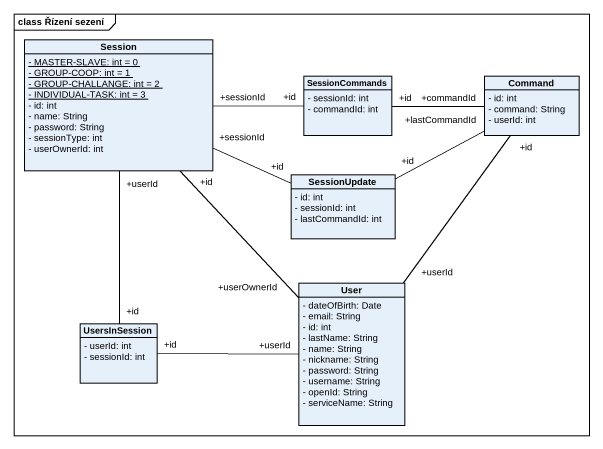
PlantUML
@startuml
mainframe class Řízení sezení
hide circle
hide empty members
skinparam classAttributeIconSize 0
class Session {
  {static} - MASTER-SLAVE: int = 0
  {static} - GROUP-COOP: int = 1
  {static} - GROUP-CHALLANGE: int = 2
  {static} - INDIVIDUAL-TASK: int = 3
  - id: int
  - name: String
  - password: String
  - sessionType: int
  - userOwnerId: int
}
class SessionCommands {
  - sessionId: int
  - commandId: int
}
class Command {
  - id: int
  - command: String
  - userId: int
}
class SessionUpdate {
  - id: int
  - sessionId: int
  - lastCommandId: int
}
class User {
  - dateOfBirth: Date
  - email: String
  - id: int
  - lastName: String
  - name: String
  - nickname: String
  - password: String
  - username: String
  - openId: String
  - serviceName: String
}
class UsersInSession {
  - userId: int
  - sessionId: int
}
Session "+sessionId" -right- "+id" SessionCommands
Session "+sessionId" -right- "+id" SessionUpdate
SessionCommands "+id" -right- "+commandId" Command
SessionUpdate "+id" -right- "+lastCommandId" Command
User "+userOwnerId" -up- "+id" Session
User "+userId" -up- "+id" Command
User -up- Command
User "+userId" -left- "+id" UsersInSession
UsersInSession "+id" -up- "+userId" Session
@enduml
